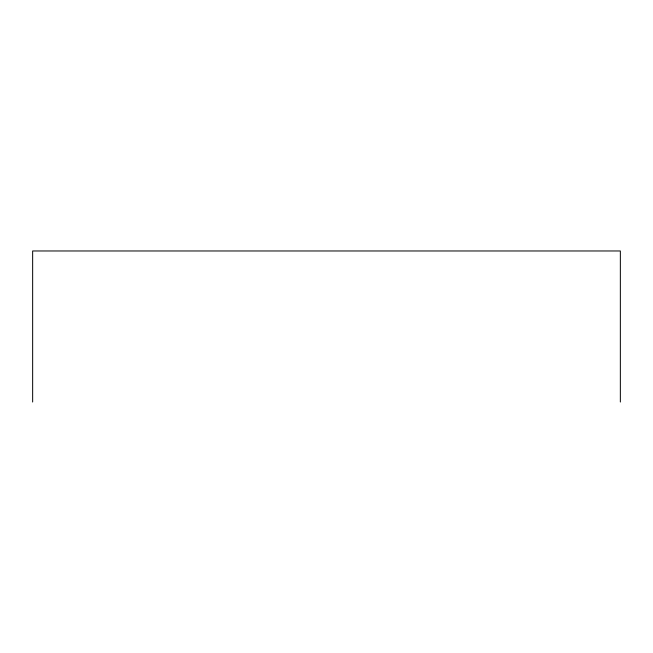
<?xml version="1.0" encoding="UTF-8"?>
<svg xmlns="http://www.w3.org/2000/svg" width="653" height="653" viewBox="0 0 653 653"><rect width="100%" height="100%" fill="white"/><g stroke="black" fill="none" stroke-linecap="round" stroke-linejoin="round"><path stroke-width="0.98" d="M620.35 402.028L620.35 250.972L32.65 250.972L32.65 402.028"/></g></svg>
